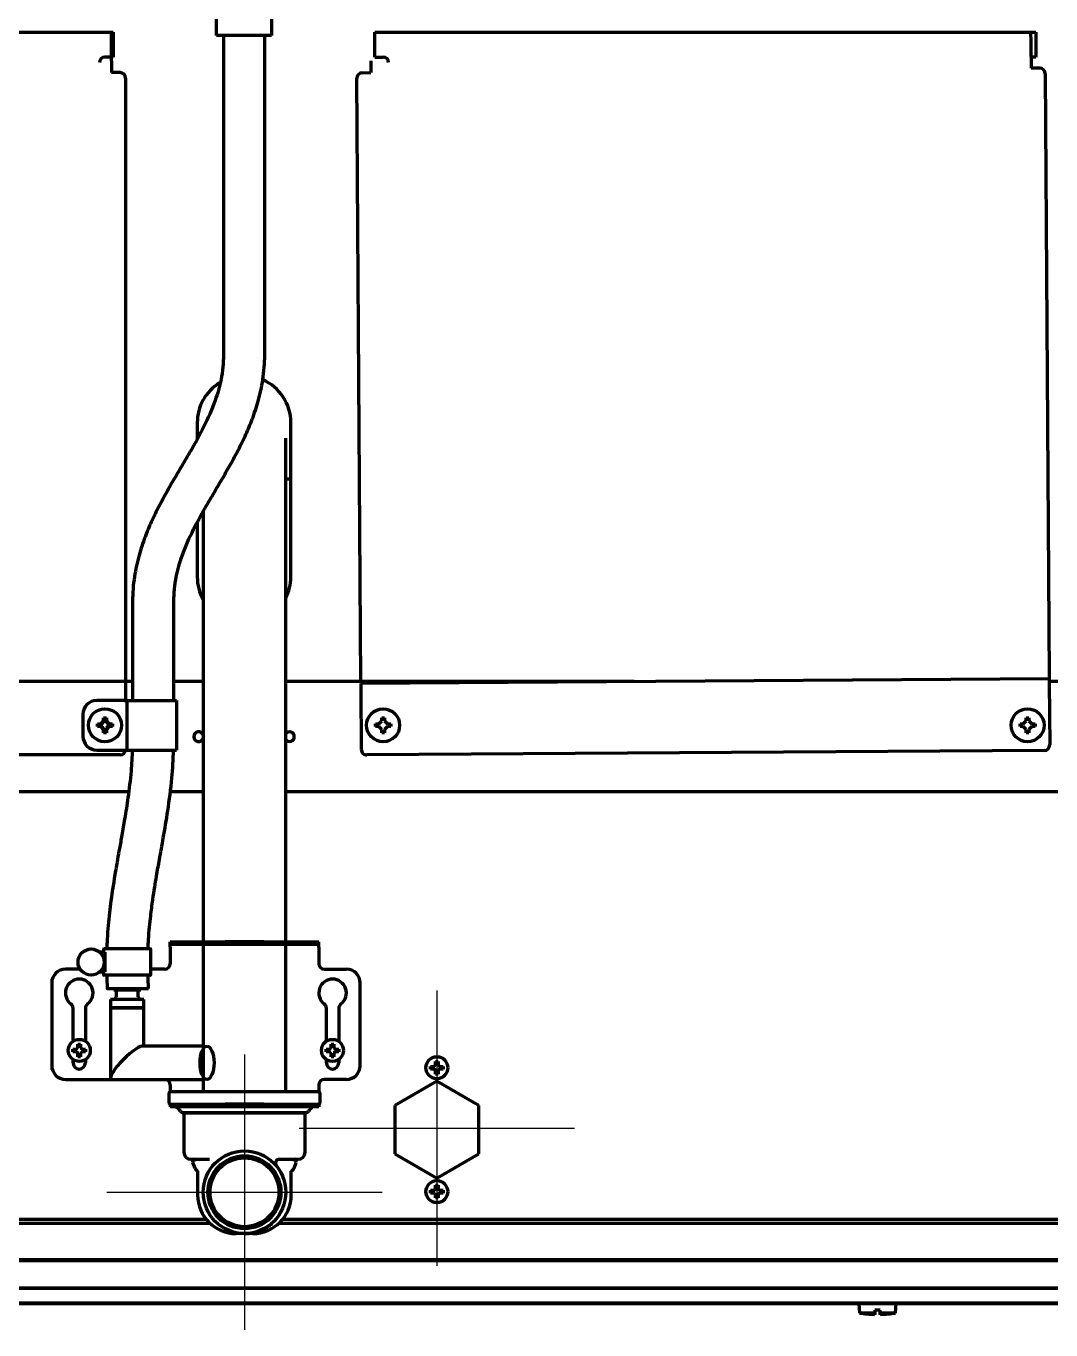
# Model space of a CAD drawing. Header units: inches. Extents: x -3077 to 7201, y 316 to 5463.
# Drawn here: x 3185.7 to 3557.8, y 4435.5 to 4909.1 of the extents above; entities that cross this region are included whole.
import ezdxf

# ---------------------------------------------------------------- set-up
doc = ezdxf.new("R2010")
doc.units = ezdxf.units.IN
doc.layers.add('GEOM', color=7, linetype='Continuous')

# ---------------------------------------------------------------- blocks, each defined once
blk = doc.blocks.new('A$C0B5A562A')
at = {"color": 6}
for p, q in [((0, 50), (0, -50)), ((-50, 0), (50, 0))]:
    blk.add_line(p, q, dxfattribs=at)
blk = doc.blocks.new('A$C76516A4E')
at = {"color": 3}
for p, q in [((0, 50), (0, -50)), ((-50, 0), (50, 0))]:
    blk.add_line(p, q, dxfattribs=at)

msp = doc.modelspace()

# ---------------------------------------------------------------- linework, layer by layer
at = {"linetype": 'Continuous', "lineweight": 70}
for p, q in [((3254.85, 4905.63), (3254.85, 4965.63)), ((3274.85, 4965.63), (3274.85, 4905.63)), ((2977.35, 4906.83), (3217.35, 4906.83)), ((3216.75, 4901.85), (3216.75, 4906.83)), ((3217.35, 4906.83), (3217.35, 4897.83)), ((3312.35, 4897.83), (3312.35, 4906.83)), ((3312.35, 4906.83), (3552.35, 4906.83)), ((3550.6, 4903.42), (3550.58, 4906.83)), ((3552.35, 4906.83), (3552.35, 4897.83)), ((3216.75, 4901.5), (3216.75, 4901.85)), ((3216.75, 4896.45), (3216.75, 4901.5)), ((3256.55, 4905.63), (3254.85, 4905.63)), ((3273.15, 4905.63), (3256.55, 4905.63)), ((3274.85, 4905.63), (3273.15, 4905.63)), ((3550.6, 4903.08), (3550.6, 4903.42)), ((3550.64, 4898.03), (3550.6, 4903.08)), ((3217.35, 4897.83), (3214.35, 4897.83)), ((3312.35, 4897.83), (3315.35, 4897.83)), ((3550.64, 4898.03), (3550.64, 4897.44)), ((3552.35, 4897.83), (3550.64, 4897.83)), ((3550.64, 4897.44), (3550.66, 4893.74)), ((3216.75, 4896.45), (3216.75, 4895.87)), ((3216.75, 4895.87), (3216.75, 4892.17)), ((3219.85, 4892.17), (3216.75, 4892.17)), ((3307.77, 4892.13), (3310.87, 4892.15)), ((3310.84, 4896.43), (3310.84, 4895.85)), ((3310.84, 4895.85), (3310.87, 4892.15)), ((3553.76, 4893.76), (3550.66, 4893.74)), ((3555.78, 4891.78), (3557.23, 4672.98)), ((3221.85, 4890.17), (3221.85, 4671.37)), ((3307.24, 4671.32), (3305.78, 4890.11)), ((3247.85, 4765.02), (3247.85, 4759.15)), ((3281.85, 4709.02), (3281.85, 4765.02)), ((3280, 4713.72), (3280, 4759.38)), ((3280, 4744.63), (3281.85, 4744.63)), ((3250, 4732.75), (3250, 4713.72)), ((3247.85, 4728.76), (3247.85, 4709.02)), ((3250, 4713.72), (3250, 4649.64)), ((3280, 4649.64), (3280, 4713.72)), ((3224.35, 4700.13), (3224.35, 4664.13)), ((3239.35, 4664.13), (3239.35, 4700.13)), ((3224.35, 4670.98), (2869.85, 4670.98)), ((3221.85, 4671.37), (3221.85, 4670.98)), ((3221.85, 4670.37), (3221.85, 4668.67)), ((3250, 4670.98), (3239.36, 4670.98)), ((3406.55, 4670.98), (3280, 4670.98)), ((3307.24, 4671.32), (3307.24, 4670.98)), ((3557.24, 4671.98), (3307.25, 4670.32)), ((3307.25, 4670.32), (3307.26, 4668.62)), ((3557.23, 4672.98), (3557.24, 4671.98)), ((3557.24, 4671.98), (3557.25, 4670.28)), ((3619.65, 4670.98), (3557.24, 4670.98)), ((3557.25, 4670.28), (3557.4, 4647.98)), ((3221.85, 4668.67), (3221.85, 4664.13)), ((3307.26, 4668.62), (3307.41, 4646.32)), ((3221.35, 4664.13), (3211.35, 4664.13)), ((3221.35, 4664.13), (3222.35, 4664.13)), ((3222.35, 4664.13), (3224.35, 4664.13)), ((3222.35, 4646.13), (3222.35, 4664.13)), ((3224.35, 4664.13), (3238.35, 4664.13)), ((3238.35, 4664.13), (3240.35, 4664.13)), ((3240.35, 4664.13), (3240.35, 4646.13)), ((3206.35, 4659.13), (3206.35, 4651.13)), ((3211.6, 4654.63), (3211.6, 4655.63)), ((3211.6, 4655.63), (3212.79, 4655.63)), ((3212.05, 4655.13), (3212.05, 4655.63)), ((3212.05, 4654.63), (3212.05, 4655.13)), ((3212.79, 4655.63), (3213.85, 4656.69)), ((3213.85, 4656.69), (3213.85, 4657.88)), ((3213.85, 4657.88), (3214.85, 4657.88)), ((3214.85, 4657.88), (3214.85, 4656.69)), ((3214.85, 4656.69), (3215.91, 4655.63)), ((3215.91, 4655.63), (3217.1, 4655.63)), ((3216.65, 4655.63), (3216.65, 4655.13)), ((3216.65, 4655.13), (3216.65, 4654.63)), ((3217.1, 4655.63), (3217.1, 4654.63)), ((3312.6, 4655.63), (3313.79, 4655.63)), ((3312.6, 4654.63), (3312.6, 4655.63)), ((3313.79, 4655.63), (3314.85, 4656.69)), ((3314.85, 4656.69), (3314.85, 4657.88)), ((3314.85, 4657.88), (3315.85, 4657.88)), ((3315.85, 4657.88), (3315.85, 4656.69)), ((3315.85, 4656.69), (3316.91, 4655.63)), ((3316.91, 4655.63), (3318.1, 4655.63)), ((3318.1, 4655.63), (3318.1, 4654.63)), ((3546.6, 4654.63), (3546.6, 4655.63)), ((3546.6, 4655.63), (3547.79, 4655.63)), ((3547.79, 4655.63), (3548.85, 4656.69)), ((3548.85, 4656.69), (3548.85, 4657.88)), ((3548.85, 4657.88), (3549.85, 4657.88)), ((3549.85, 4657.88), (3549.85, 4656.69)), ((3549.85, 4656.69), (3550.91, 4655.63)), ((3550.91, 4655.63), (3552.1, 4655.63)), ((3552.1, 4655.63), (3552.1, 4654.63)), ((3212.79, 4654.63), (3211.6, 4654.63)), ((3213.85, 4653.57), (3212.79, 4654.63)), ((3213.85, 4652.38), (3213.85, 4653.57)), ((3214.85, 4652.38), (3213.85, 4652.38)), ((3215.91, 4654.63), (3214.85, 4653.57)), ((3214.85, 4653.57), (3214.85, 4652.38)), ((3217.1, 4654.63), (3215.91, 4654.63)), ((3313.79, 4654.63), (3312.6, 4654.63)), ((3314.85, 4653.57), (3313.79, 4654.63)), ((3314.85, 4652.38), (3314.85, 4653.57)), ((3315.85, 4652.38), (3314.85, 4652.38)), ((3316.91, 4654.63), (3315.85, 4653.57)), ((3315.85, 4653.57), (3315.85, 4652.38)), ((3318.1, 4654.63), (3316.91, 4654.63)), ((3547.79, 4654.63), (3546.6, 4654.63)), ((3548.85, 4653.57), (3547.79, 4654.63)), ((3548.85, 4652.38), (3548.85, 4653.57)), ((3549.85, 4652.38), (3548.85, 4652.38)), ((3550.91, 4654.63), (3549.85, 4653.57)), ((3549.85, 4653.57), (3549.85, 4652.38)), ((3552.1, 4654.63), (3550.91, 4654.63)), ((3211.35, 4646.13), (3221.35, 4646.13)), ((3221.35, 4646.13), (3222.35, 4646.13)), ((3222.35, 4646.13), (3224.35, 4646.13)), ((3224.35, 4646.13), (3238.35, 4646.13)), ((3238.35, 4646.13), (3240.35, 4646.13)), ((3250, 4649.64), (3250, 4581.89)), ((3280, 4581.89), (3280, 4649.64)), ((3555.41, 4645.97), (3309.42, 4644.33)), ((3219.85, 4644.37), (2973.85, 4644.37)), ((3222.93, 4630.98), (2986.41, 4630.98)), ((3250, 4630.98), (3238.02, 4630.98)), ((3619.65, 4630.98), (3280, 4630.98)), ((3250, 4581.89), (3250, 4576.52)), ((3280, 4576.52), (3280, 4581.89)), ((3238, 4575.52), (3238, 4576.52)), ((3238, 4576.52), (3258, 4576.52)), ((3258, 4575.52), (3238, 4575.52)), ((3238, 4574.52), (3238, 4575.52)), ((3238, 4574.52), (3238, 4568.52)), ((3250, 4575.52), (3250, 4562.34)), ((3272, 4576.52), (3258, 4576.52)), ((3272, 4575.52), (3258, 4575.52)), ((3272, 4576.52), (3292, 4576.52)), ((3292, 4575.52), (3272, 4575.52)), ((3280, 4562.34), (3280, 4575.52)), ((3292, 4575.52), (3292, 4576.52)), ((3292, 4574.52), (3292, 4575.52)), ((3292, 4574.52), (3292, 4568.52)), ((3214.41, 4572.72), (3212.41, 4572.72)), ((3213.81, 4573.72), (3213.81, 4572.72)), ((3222.41, 4573.87), (3213.96, 4573.87)), ((3214.41, 4565.52), (3214.41, 4572.72)), ((3230.86, 4573.87), (3222.41, 4573.87)), ((3231.01, 4564.52), (3231.01, 4573.72)), ((3205.33, 4566.52), (3200, 4566.52)), ((3212.41, 4565.52), (3214.41, 4565.52)), ((3213.81, 4565.52), (3213.81, 4564.52)), ((3236, 4566.52), (3231.01, 4566.52)), ((3294, 4566.52), (3302, 4566.52)), ((3195, 4561.52), (3195, 4531.52)), ((3230.86, 4564.37), (3213.96, 4564.37)), ((3250, 4562.34), (3250, 4532.3)), ((3280, 4522.02), (3280, 4562.34)), ((3307, 4531.52), (3307, 4561.52)), ((3217.63, 4559.52), (3217.51, 4559.02)), ((3217.51, 4559.02), (3225.56, 4559.02)), ((3218.41, 4558.82), (3218.41, 4556.52)), ((3225.56, 4559.02), (3227.31, 4559.02)), ((3226.41, 4556.52), (3226.41, 4558.82)), ((3227.31, 4559.02), (3227.18, 4559.52)), ((3202.75, 4540.34), (3202.75, 4552.38)), ((3207.25, 4552.38), (3207.25, 4540.34)), ((3228.41, 4555.52), (3216.41, 4555.52)), ((3216.41, 4555.52), (3216.41, 4552.52)), ((3216.41, 4552.52), (3219.87, 4552.52)), ((3216.41, 4552.52), (3216.41, 4527.08)), ((3217.81, 4552.52), (3216.41, 4552.52)), ((3228.41, 4552.52), (3217.81, 4552.52)), ((3219.87, 4552.52), (3228.41, 4552.52)), ((3228.41, 4552.52), (3228.41, 4555.52)), ((3228.41, 4538.52), (3228.41, 4552.52)), ((3294.75, 4540.37), (3294.75, 4552.38)), ((3299.25, 4552.38), (3299.25, 4540.3)), ((3202.7, 4537.03), (3202.7, 4537.53)), ((3202.7, 4536.53), (3202.7, 4537.03)), ((3207.3, 4537.53), (3207.3, 4537.03)), ((3207.3, 4537.03), (3207.3, 4536.53)), ((3250, 4538.52), (3227.84, 4538.52)), ((3294.65, 4537.03), (3294.65, 4537.53)), ((3294.65, 4536.53), (3294.65, 4537.03)), ((3299.25, 4537.53), (3299.25, 4537.03)), ((3299.25, 4537.03), (3299.25, 4536.53)), ((3202.75, 4532.52), (3202.75, 4533.72)), ((3207.25, 4533.72), (3207.25, 4532.52)), ((3250, 4532.3), (3250, 4522.02)), ((3294.75, 4532.52), (3294.75, 4533.69)), ((3299.25, 4533.76), (3299.25, 4532.52)), ((3332.55, 4530.74), (3332.55, 4531.24)), ((3332.55, 4530.24), (3332.55, 4530.74)), ((3337.15, 4531.24), (3337.15, 4530.74)), ((3337.15, 4530.74), (3337.15, 4530.24)), ((3200, 4526.52), (3236, 4526.52)), ((3216.97, 4526.52), (3250, 4526.52)), ((3238, 4524.52), (3238, 4521.98)), ((3292, 4524.52), (3292, 4521.98)), ((3302, 4526.52), (3294, 4526.52)), ((3334.85, 4525.85), (3319.6, 4517.04)), ((3350.1, 4517.04), (3334.85, 4525.85)), ((3237.5, 4521.27), (3237.5, 4518.27)), ((3265, 4522.02), (3238.25, 4522.02)), ((3291.75, 4522.02), (3265, 4522.02)), ((3292.5, 4518.27), (3292.5, 4521.27)), ((3238, 4517.52), (3238, 4517.56)), ((3238, 4517.52), (3258, 4517.52)), ((3238, 4517.52), (3238, 4516.52)), ((3258, 4516.52), (3238, 4516.52)), ((3242.53, 4514.52), (3265, 4514.52)), ((3242.69, 4514.52), (3242.75, 4514.27)), ((3287.25, 4514.27), (3242.75, 4514.27)), ((3243, 4514.27), (3243, 4500.02)), ((3272, 4517.52), (3258, 4517.52)), ((3272, 4516.52), (3258, 4516.52)), ((3265, 4514.52), (3287.48, 4514.52)), ((3272, 4517.52), (3292, 4517.52)), ((3292, 4516.52), (3272, 4516.52)), ((3287, 4500.02), (3287, 4514.27)), ((3287.25, 4514.27), (3287.31, 4514.52)), ((3292, 4517.52), (3292, 4517.56)), ((3292, 4517.52), (3292, 4516.52)), ((3319.6, 4517.04), (3319.6, 4499.43)), ((3350.1, 4499.43), (3350.1, 4517.04)), ((3319.6, 4499.43), (3334.85, 4490.63)), ((3334.85, 4490.63), (3350.1, 4499.43)), ((3245.5, 4497.52), (3252.27, 4497.52)), ((3246.18, 4496.38), (3247, 4494.29)), ((3247.23, 4497.33), (3246.47, 4497.03)), ((3277.73, 4497.52), (3284.5, 4497.52)), ((3283.54, 4497.03), (3282.77, 4497.33)), ((3283, 4494.29), (3283.82, 4496.38)), ((3248, 4493.22), (3248, 4484.52)), ((3282, 4484.52), (3282, 4493.22)), ((3332.55, 4485.74), (3332.55, 4486.24)), ((3332.55, 4485.24), (3332.55, 4485.74)), ((3337.15, 4486.24), (3337.15, 4485.74)), ((3337.15, 4485.74), (3337.15, 4485.24)), ((3251.19, 4475.63), (3104.75, 4475.63)), ((3660.02, 4475.63), (3278.8, 4475.63)), ((3252.63, 4474.13), (3104.76, 4474.13)), ((3265, 4470.52), (3262, 4470.52)), ((3268, 4470.52), (3265, 4470.52)), ((3571.4, 4474.13), (3277.38, 4474.13)), ((3104.76, 4461.13), (3660.17, 4461.13)), ((3262.75, 4461.13), (3262.75, 4461.03)), ((3264.85, 4461.03), (3262.75, 4461.03)), ((3262.75, 4461.03), (3263.25, 4460.74)), ((3266.95, 4461.03), (3264.85, 4461.03)), ((3266.45, 4460.74), (3266.95, 4461.03)), ((3266.95, 4461.03), (3266.95, 4461.13)), ((3472.85, 4461.13), (3472.85, 4460.63)), ((3529.85, 4461.13), (3529.85, 4460.63)), ((3531.27, 4461.13), (3531.27, 4460.63)), ((3574.34, 4460.63), (3104.76, 4460.63)), ((3263.25, 4460.74), (3263.25, 4460.63)), ((3264.85, 4460.74), (3263.25, 4460.74)), ((3266.45, 4460.74), (3264.85, 4460.74)), ((3266.45, 4460.63), (3266.45, 4460.74)), ((3574.34, 4450.64), (3104.76, 4450.64)), ((3574.34, 4450.61), (3104.76, 4450.61)), ((3104.76, 4445.4), (3579.95, 4445.4)), ((3104.76, 4445.14), (3579.95, 4445.14)), ((3488.11, 4445.14), (3488.35, 4441.65)), ((3493.85, 4442.66), (3493.85, 4441.65)), ((3495.85, 4442.66), (3493.85, 4442.66)), ((3495.85, 4441.65), (3495.85, 4442.66)), ((3501.35, 4441.65), (3501.6, 4445.14)), ((3493.85, 4441.65), (3488.35, 4441.65)), ((3501.35, 4441.65), (3495.85, 4441.65))]:
    msp.add_line(p, q, dxfattribs=at)
for centre, radius in [((3214.35, 4655.13), 6), ((3315.35, 4655.13), 6), ((3549.35, 4655.13), 6), ((3209.31, 4569.12), 4.75), ((3205, 4537.03), 4), ((3296.95, 4537.03), 4), ((3334.85, 4530.74), 4), ((3265, 4485.52), 15), ((3265, 4485.52), 13.25), ((3265, 4485.52), 12.5), ((3334.85, 4485.74), 4)]:
    msp.add_circle(centre, radius, dxfattribs=at)
for centre, radius, start, end in [((3214.35, 4895.83), 2, 90, 180), ((3315.35, 4895.83), 2, 0, 90), ((3219.85, 4890.17), 2, 0, 90), ((3307.78, 4890.13), 2, 90.3813, 180.3813), ((3553.78, 4891.76), 2, 0.3813, 90.3813), ((3264.85, 4765.02), 17, 121.9838, 180), ((3264.85, 4765.02), 17, 0, 66.4537), ((3264.85, 4709.02), 17, 180, 209.1291), ((3264.85, 4709.02), 17, 333.0197, 0), ((3211.35, 4659.13), 5, 90, 180), ((3211.35, 4651.13), 5, 180, 270), ((3248.35, 4650.98), 1.75, 19.4681, 340.5319), ((3281.35, 4650.98), 1.75, 0, 140.4844), ((3281.35, 4650.98), 1.75, 219.5156, 0), ((3219.85, 4646.37), 2, 270, 353.1263), ((3309.41, 4646.33), 2, 180.3813, 270.3813), ((3555.4, 4647.97), 2, 270.3813, 0.3813), ((3213.96, 4573.72), 0.15, 90, 180), ((3230.86, 4573.72), 0.15, 0, 90), ((3200, 4561.52), 5, 90, 180), ((3236, 4568.52), 2, 270, 0), ((3294, 4568.52), 2, 180, 270), ((3302, 4561.52), 5, 0, 90), ((3205, 4557.94), 5, 307.3832, 232.6168), ((3213.96, 4564.52), 0.15, 180, 270), ((3230.86, 4564.52), 0.15, 270, 0), ((3297, 4557.94), 5, 307.3832, 232.6168), ((3217.41, 4556.52), 1, 270, 0), ((3218.21, 4558.82), 0.2, 0, 90), ((3226.61, 4558.82), 0.2, 90, 180), ((3227.41, 4556.52), 1, 180, 270), ((3200.75, 4552.38), 2, 0, 52.6168), ((3209.25, 4552.38), 2, 127.3832, 180), ((3292.75, 4552.38), 2, 0, 52.6168), ((3301.25, 4552.38), 2, 127.3832, 180), ((3205, 4532.52), 2.25, 180, 0), ((3297, 4532.52), 2.25, 180, 0), ((3200, 4531.52), 5, 180, 270), ((3302, 4531.52), 5, 270, 0), ((3236, 4524.52), 2, 0, 90), ((3294, 4524.52), 2, 90, 180), ((3238.25, 4521.27), 0.75, 90, 180), ((3238.25, 4518.27), 0.75, 180, 270), ((3291.75, 4521.27), 0.75, 0, 90), ((3291.75, 4518.27), 0.75, 270, 0), ((3235.26, 4510.21), 8, 36.1436, 52.0487), ((3242.53, 4515.52), 1, 216.1436, 270), ((3287.48, 4515.52), 1, 270, 323.8564), ((3294.74, 4510.21), 8, 127.9513, 143.8564), ((3245.5, 4500.02), 2.5, 180, 270), ((3284.5, 4500.02), 2.5, 270, 0), ((3246.65, 4496.57), 0.5, 111.3874, 201.3874), ((3246.5, 4496.02), 1.5, 60.9412, 90), ((3248.87, 4495.02), 2, 201.3874, 244.385), ((3277.73, 4496.02), 1.5, 90, 219.5212), ((3281.14, 4495.02), 2, 295.615, 338.6126), ((3283.5, 4496.02), 1.5, 90, 119.0588), ((3283.35, 4496.57), 0.5, 338.6126, 68.6126), ((3262, 4484.52), 14, 180, 270), ((3268, 4484.52), 14, 270, 0), ((3481.25, 4462.03), 2.4, 202.0247, 215.6864), ((3481.25, 4462.03), 1.2, 228.5916, 311.4084), ((3481.25, 4462.03), 1.15, 231.5025, 308.4975), ((3508.45, 4462.03), 2.4, 324.3136, 337.9753), ((3496.35, 4501.11), 60, 262.337, 267.6114), ((3493.35, 4501.11), 60, 272.3861, 277.663)]:
    msp.add_arc(centre, radius, start, end, dxfattribs=at)
for start_param, end_param in [(3.359759, 4.930555), (4.930555, 6.501351)]:
    msp.add_ellipse((3222.41, 4532.52), major_axis=(-5.86, -5.86), ratio=0.221695, start_param=start_param, end_param=end_param, dxfattribs=at)
msp.add_ellipse((3251.41, 4532.52), major_axis=(0, 6), ratio=0.422618, dxfattribs=at)
for points, knots in [([(3257.35, 4905.63), (3257.35, 4904.69), (3257.35, 4896.71), (3257.35, 4885.86), (3257.35, 4872.21), (3257.35, 4860.94), (3257.35, 4846.98), (3257.35, 4830.28), (3257.35, 4810.87), (3257.35, 4797.01), (3257.35, 4789.63)], [0, 0, 0, 0, 0.024359, 0.20648, 0.280557, 0.377434, 0.497817, 0.641706, 0.8091, 1, 1, 1, 1]), ([(3272.35, 4789.63), (3272.35, 4797.66), (3272.35, 4812.37), (3272.35, 4832.4), (3272.35, 4848.43), (3272.35, 4861.52), (3272.35, 4873.11), (3272.35, 4887.72), (3272.35, 4898.58), (3272.35, 4905.63)], [0, 0, 0, 0, 0.20767, 0.380342, 0.518014, 0.622248, 0.719045, 0.81765, 1, 1, 1, 1]), ([(3257.35, 4789.63), (3257.32, 4786.61), (3256.79, 4780.98), (3254.23, 4772.14), (3250.55, 4763.93), (3246.45, 4756.45), (3242.81, 4750.24), (3239.61, 4744.84), (3236.63, 4739.67), (3233.81, 4734.46), (3231.18, 4729.09), (3228.71, 4723.21), (3226.52, 4716.63), (3224.81, 4708.8), (3224.38, 4703.15), (3224.35, 4700.13)], [0, 0, 0, 0, 0.090672, 0.172799, 0.282018, 0.37132, 0.441634, 0.509417, 0.569443, 0.629239, 0.695141, 0.755882, 0.826946, 0.908835, 1, 1, 1, 1]), ([(3239.35, 4700.13), (3239.38, 4703.15), (3239.91, 4708.78), (3242.48, 4717.62), (3246.15, 4725.83), (3250.25, 4733.31), (3253.89, 4739.52), (3257.1, 4744.92), (3260.07, 4750.09), (3262.9, 4755.3), (3265.52, 4760.67), (3267.99, 4766.55), (3270.19, 4773.13), (3271.89, 4780.96), (3272.33, 4786.61), (3272.35, 4789.63)], [0, 0, 0, 0, 0.090672, 0.172799, 0.282018, 0.37132, 0.441634, 0.509417, 0.569443, 0.629239, 0.695141, 0.755882, 0.826946, 0.908835, 1, 1, 1, 1]), ([(3212.05, 4655.63), (3212.25, 4655.63), (3212.46, 4655.63), (3212.79, 4655.63), (3212.9, 4655.63), (3213.12, 4655.63), (3213.24, 4655.63), (3213.35, 4655.63)], [0, 0, 0, 0, 0.5, 0.5, 0.75, 0.75, 1, 1, 1, 1]), ([(3214.85, 4657.43), (3214.85, 4657.23), (3214.85, 4657.02), (3214.85, 4656.69), (3214.85, 4656.58), (3214.85, 4656.36), (3214.85, 4656.25), (3214.85, 4656.13)], [0, 0, 0, 0, 0.5, 0.5, 0.75, 0.75, 1, 1, 1, 1]), ([(3213.85, 4652.83), (3213.85, 4653.03), (3213.85, 4653.24), (3213.85, 4653.57), (3213.85, 4653.68), (3213.85, 4653.9), (3213.85, 4654.01), (3213.85, 4654.13)], [0, 0, 0, 0, 0.5, 0.5, 0.75, 0.75, 1, 1, 1, 1]), ([(3216.65, 4654.63), (3216.45, 4654.63), (3216.24, 4654.63), (3215.91, 4654.63), (3215.8, 4654.63), (3215.58, 4654.63), (3215.47, 4654.63), (3215.35, 4654.63)], [0, 0, 0, 0, 0.5, 0.5, 0.75, 0.75, 1, 1, 1, 1]), ([(3224.26, 4646.12), (3224.18, 4643.57), (3223.83, 4637.76), (3222.81, 4629.41), (3221.6, 4621.7), (3220.54, 4615.58), (3219.42, 4609.31), (3218.01, 4601.37), (3216.78, 4593.58), (3215.95, 4586.95), (3215.48, 4582.33), (3215.15, 4577.88), (3215.01, 4574.97), (3214.97, 4573.72)], [0, 0, 0, 0, 0.10362, 0.236479, 0.344127, 0.425716, 0.49364, 0.608274, 0.759671, 0.818643, 0.88189, 0.949327, 1, 1, 1, 1]), ([(3229.98, 4573.77), (3230.02, 4575), (3230.17, 4577.71), (3230.49, 4581.78), (3231, 4586.57), (3231.65, 4591.42), (3232.38, 4596.2), (3233.19, 4601.06), (3234.24, 4606.98), (3235.65, 4614.85), (3237.29, 4624.66), (3238.7, 4635.3), (3239.15, 4642.72), (3239.26, 4646.12)], [0, 0, 0, 0, 0.049742, 0.11066, 0.166192, 0.246633, 0.311662, 0.366087, 0.45048, 0.560637, 0.697425, 0.861999, 1, 1, 1, 1]), ([(3215.15, 4559.52), (3215.14, 4559.52), (3215.15, 4559.52), (3215.18, 4559.52), (3215.2, 4559.52), (3215.28, 4559.52), (3215.33, 4559.52), (3215.41, 4559.52), (3215.43, 4559.52), (3215.46, 4559.52), (3215.48, 4559.52), (3215.54, 4559.52), (3215.58, 4559.52), (3215.7, 4559.52), (3215.9, 4559.52), (3216.13, 4559.52), (3216.32, 4559.52), (3216.39, 4559.52), (3216.5, 4559.52), (3216.53, 4559.52), (3216.6, 4559.52), (3216.64, 4559.52), (3216.83, 4559.52), (3216.99, 4559.52), (3217.32, 4559.52), (3217.49, 4559.52), (3217.86, 4559.52), (3218.05, 4559.52), (3218.3, 4559.52), (3218.35, 4559.52), (3218.45, 4559.52), (3218.5, 4559.52), (3218.66, 4559.52), (3218.76, 4559.52), (3219.08, 4559.52), (3219.52, 4559.52), (3219.97, 4559.52), (3220.32, 4559.52), (3220.43, 4559.52), (3220.61, 4559.52), (3220.67, 4559.52), (3220.79, 4559.52), (3220.85, 4559.52), (3221.15, 4559.52), (3221.39, 4559.52), (3221.88, 4559.52), (3222.12, 4559.52), (3222.61, 4559.52), (3222.86, 4559.52), (3223.16, 4559.52), (3223.23, 4559.52), (3223.35, 4559.52), (3223.53, 4559.52), (3223.72, 4559.52), (3224.08, 4559.52), (3224.56, 4559.52), (3225.03, 4559.52), (3225.37, 4559.52), (3225.49, 4559.52), (3225.66, 4559.52), (3225.71, 4559.52), (3225.83, 4559.52), (3225.88, 4559.52), (3226.16, 4559.52), (3226.37, 4559.52), (3226.79, 4559.52), (3226.99, 4559.52), (3227.38, 4559.52), (3227.57, 4559.52), (3227.8, 4559.52), (3227.84, 4559.52), (3227.93, 4559.52), (3228.06, 4559.52), (3228.19, 4559.52), (3228.43, 4559.52), (3228.74, 4559.52), (3229.01, 4559.52), (3229.19, 4559.52), (3229.25, 4559.52), (3229.37, 4559.52), (3229.42, 4559.52), (3229.58, 4559.52), (3229.76, 4559.52), (3229.89, 4559.52), (3229.98, 4559.52), (3230.01, 4559.52), (3230.04, 4559.52), (3230.05, 4559.52), (3230.07, 4559.52), (3230.08, 4559.52), (3230.12, 4559.52), (3230.14, 4559.52), (3230.15, 4559.52), (3230.16, 4559.52), (3230.16, 4559.52)], [0, 0, 0, 0, 0.030894, 0.030894, 0.061788, 0.061788, 0.092681, 0.092681, 0.100405, 0.100405, 0.108128, 0.108128, 0.123575, 0.123575, 0.154469, 0.185363, 0.185363, 0.200809, 0.200809, 0.208533, 0.208533, 0.216256, 0.216256, 0.24715, 0.24715, 0.278044, 0.278044, 0.308938, 0.308938, 0.316661, 0.316661, 0.324384, 0.324384, 0.339831, 0.339831, 0.370725, 0.401619, 0.401619, 0.417066, 0.417066, 0.424789, 0.424789, 0.432513, 0.432513, 0.463406, 0.463406, 0.4943, 0.4943, 0.525194, 0.525194, 0.532917, 0.532917, 0.540641, 0.556088, 0.556088, 0.586981, 0.617875, 0.617875, 0.633322, 0.633322, 0.641045, 0.641045, 0.648769, 0.648769, 0.679663, 0.679663, 0.710556, 0.710556, 0.74145, 0.74145, 0.749174, 0.749174, 0.756897, 0.772344, 0.772344, 0.803238, 0.834131, 0.834131, 0.849578, 0.849578, 0.865025, 0.865025, 0.895919, 0.926813, 0.926813, 0.94226, 0.94226, 0.949983, 0.949983, 0.957706, 0.957706, 0.9886, 0.9886, 1, 1, 1, 1]), ([(3202.7, 4537.53), (3202.91, 4537.53), (3203.11, 4537.53), (3203.44, 4537.53), (3203.55, 4537.53), (3203.77, 4537.53), (3203.89, 4537.53), (3204, 4537.53)], [0, 0, 0, 0, 0.5, 0.5, 0.75, 0.75, 1, 1, 1, 1]), ([(3205.5, 4539.33), (3205.5, 4539.13), (3205.5, 4538.92), (3205.5, 4538.59), (3205.5, 4538.48), (3205.5, 4538.26), (3205.5, 4538.15), (3205.5, 4538.03)], [0, 0, 0, 0, 0.5, 0.5, 0.75, 0.75, 1, 1, 1, 1]), ([(3294.65, 4537.53), (3294.86, 4537.53), (3295.06, 4537.53), (3295.39, 4537.53), (3295.5, 4537.53), (3295.72, 4537.53), (3295.84, 4537.53), (3295.95, 4537.53)], [0, 0, 0, 0, 0.5, 0.5, 0.75, 0.75, 1, 1, 1, 1]), ([(3297.45, 4539.33), (3297.45, 4539.13), (3297.45, 4538.92), (3297.45, 4538.59), (3297.45, 4538.48), (3297.45, 4538.26), (3297.45, 4538.15), (3297.45, 4538.03)], [0, 0, 0, 0, 0.5, 0.5, 0.75, 0.75, 1, 1, 1, 1]), ([(3204.5, 4534.73), (3204.5, 4534.93), (3204.5, 4535.14), (3204.5, 4535.47), (3204.5, 4535.58), (3204.5, 4535.8), (3204.5, 4535.91), (3204.5, 4536.03)], [0, 0, 0, 0, 0.5, 0.5, 0.75, 0.75, 1, 1, 1, 1]), ([(3207.3, 4536.53), (3207.1, 4536.53), (3206.89, 4536.53), (3206.56, 4536.53), (3206.45, 4536.53), (3206.23, 4536.53), (3206.12, 4536.53), (3206, 4536.53)], [0, 0, 0, 0, 0.5, 0.5, 0.75, 0.75, 1, 1, 1, 1]), ([(3296.45, 4534.73), (3296.45, 4534.93), (3296.45, 4535.14), (3296.45, 4535.47), (3296.45, 4535.58), (3296.45, 4535.8), (3296.45, 4535.91), (3296.45, 4536.03)], [0, 0, 0, 0, 0.5, 0.5, 0.75, 0.75, 1, 1, 1, 1]), ([(3299.25, 4536.53), (3299.05, 4536.53), (3298.84, 4536.53), (3298.51, 4536.53), (3298.4, 4536.53), (3298.18, 4536.53), (3298.07, 4536.53), (3297.95, 4536.53)], [0, 0, 0, 0, 0.5, 0.5, 0.75, 0.75, 1, 1, 1, 1]), ([(3335.35, 4533.04), (3335.35, 4532.84), (3335.35, 4532.63), (3335.35, 4532.3), (3335.35, 4532.19), (3335.35, 4531.97), (3335.35, 4531.85), (3335.35, 4531.74)], [0, 0, 0, 0, 0.5, 0.5, 0.75, 0.75, 1, 1, 1, 1]), ([(3332.55, 4531.24), (3332.76, 4531.24), (3332.96, 4531.24), (3333.29, 4531.24), (3333.4, 4531.24), (3333.62, 4531.24), (3333.74, 4531.24), (3333.85, 4531.24)], [0, 0, 0, 0, 0.5, 0.5, 0.75, 0.75, 1, 1, 1, 1]), ([(3334.35, 4528.44), (3334.35, 4528.64), (3334.35, 4528.85), (3334.35, 4529.18), (3334.35, 4529.29), (3334.35, 4529.51), (3334.35, 4529.62), (3334.35, 4529.74)], [0, 0, 0, 0, 0.5, 0.5, 0.75, 0.75, 1, 1, 1, 1]), ([(3337.15, 4530.24), (3336.95, 4530.24), (3336.74, 4530.24), (3336.41, 4530.24), (3336.3, 4530.24), (3336.08, 4530.24), (3335.97, 4530.24), (3335.85, 4530.24)], [0, 0, 0, 0, 0.5, 0.5, 0.75, 0.75, 1, 1, 1, 1]), ([(3332.55, 4486.24), (3332.76, 4486.24), (3332.96, 4486.24), (3333.29, 4486.24), (3333.4, 4486.24), (3333.62, 4486.24), (3333.74, 4486.24), (3333.85, 4486.24)], [0, 0, 0, 0, 0.5, 0.5, 0.75, 0.75, 1, 1, 1, 1]), ([(3334.35, 4483.44), (3334.35, 4483.64), (3334.35, 4483.85), (3334.35, 4484.18), (3334.35, 4484.29), (3334.35, 4484.51), (3334.35, 4484.62), (3334.35, 4484.74)], [0, 0, 0, 0, 0.5, 0.5, 0.75, 0.75, 1, 1, 1, 1]), ([(3335.35, 4488.04), (3335.35, 4487.84), (3335.35, 4487.63), (3335.35, 4487.3), (3335.35, 4487.19), (3335.35, 4486.97), (3335.35, 4486.85), (3335.35, 4486.74)], [0, 0, 0, 0, 0.5, 0.5, 0.75, 0.75, 1, 1, 1, 1]), ([(3337.15, 4485.24), (3336.95, 4485.24), (3336.74, 4485.24), (3336.41, 4485.24), (3336.3, 4485.24), (3336.08, 4485.24), (3335.97, 4485.24), (3335.85, 4485.24)], [0, 0, 0, 0, 0.5, 0.5, 0.75, 0.75, 1, 1, 1, 1]), ([(3265, 4470.52), (3265.03, 4470.52), (3265.07, 4470.52), (3265.13, 4470.52), (3265.19, 4470.52), (3265.24, 4470.52), (3265.3, 4470.52), (3265.36, 4470.52), (3265.42, 4470.52), (3265.48, 4470.53), (3265.54, 4470.53), (3265.61, 4470.53), (3265.69, 4470.53), (3265.77, 4470.54), (3265.86, 4470.54), (3265.95, 4470.55), (3266.05, 4470.55), (3266.16, 4470.56), (3266.27, 4470.57), (3266.38, 4470.58), (3266.57, 4470.59), (3266.83, 4470.62), (3267.17, 4470.66), (3267.52, 4470.71), (3267.88, 4470.77), (3268.25, 4470.84), (3268.64, 4470.93), (3269.03, 4471.02), (3269.43, 4471.14), (3269.85, 4471.26), (3270.51, 4471.49), (3271.42, 4471.86), (3272.57, 4472.44), (3273.72, 4473.15), (3274.53, 4473.76), (3274.96, 4474.13), (3275.03, 4474.19)], [0, 0, 0, 0, 0.006848, 0.013566, 0.020148, 0.026594, 0.032904, 0.039079, 0.044886, 0.051233, 0.05812, 0.065546, 0.073511, 0.082013, 0.091053, 0.100629, 0.11074, 0.121387, 0.132569, 0.144285, 0.156535, 0.188501, 0.221345, 0.255072, 0.289687, 0.325195, 0.3616, 0.398905, 0.437112, 0.476224, 0.516243, 0.625048, 0.738021, 0.855179, 0.976535, 1, 1, 1, 1]), ([(3493.85, 4441.65), (3493.85, 4441.61), (3493.85, 4441.55), (3493.85, 4441.47), (3493.85, 4441.4), (3493.85, 4441.35), (3493.85, 4441.3), (3493.85, 4441.27), (3493.85, 4441.24), (3493.85, 4441.21), (3493.85, 4441.2), (3493.85, 4441.18), (3493.85, 4441.17), (3493.85, 4441.17), (3493.85, 4441.16), (3493.85, 4441.16), (3493.85, 4441.16)], [0, 0, 0, 0, 0.071482, 0.142964, 0.214447, 0.285929, 0.357411, 0.428893, 0.500375, 0.571857, 0.64334, 0.714822, 0.786304, 0.857786, 0.929268, 1, 1, 1, 1]), ([(3495.85, 4441.16), (3495.85, 4441.16), (3495.85, 4441.16), (3495.85, 4441.16), (3495.85, 4441.17), (3495.85, 4441.17), (3495.85, 4441.18), (3495.85, 4441.2), (3495.85, 4441.21), (3495.85, 4441.24), (3495.85, 4441.27), (3495.85, 4441.3), (3495.85, 4441.35), (3495.85, 4441.4), (3495.85, 4441.47), (3495.85, 4441.55), (3495.85, 4441.61), (3495.85, 4441.65)], [0, 0, 0, 0, 0.001093, 0.072443, 0.143794, 0.215144, 0.286495, 0.357845, 0.429196, 0.500546, 0.571897, 0.643247, 0.714598, 0.785948, 0.857299, 0.928649, 1, 1, 1, 1])]:
    msp.add_open_spline(points, degree=3, knots=knots, dxfattribs=at)
for points in [[(3213.35, 4655.63), (3213.37, 4655.65), (3213.42, 4655.7), (3213.49, 4655.77), (3213.56, 4655.84), (3213.64, 4655.92), (3213.71, 4655.99), (3213.78, 4656.06), (3213.83, 4656.11), (3213.85, 4656.13)], [(3213.85, 4656.13), (3213.85, 4656.18), (3213.85, 4656.29), (3213.85, 4656.45), (3213.85, 4656.61), (3213.85, 4656.77), (3213.85, 4656.92), (3213.85, 4657.08), (3213.85, 4657.24), (3213.85, 4657.37), (3213.85, 4657.43)], [(3213.85, 4657.43), (3214.02, 4657.43), (3214.35, 4657.43), (3214.68, 4657.43), (3214.85, 4657.43)], [(3214.85, 4656.13), (3214.88, 4656.1), (3214.93, 4656.05), (3215, 4655.98), (3215.07, 4655.91), (3215.14, 4655.84), (3215.21, 4655.77), (3215.28, 4655.7), (3215.33, 4655.65), (3215.35, 4655.63)], [(3215.35, 4655.63), (3215.4, 4655.63), (3215.51, 4655.63), (3215.67, 4655.63), (3215.83, 4655.63), (3215.99, 4655.63), (3216.14, 4655.63), (3216.3, 4655.63), (3216.46, 4655.63), (3216.59, 4655.63), (3216.65, 4655.63)], [(3213.35, 4654.63), (3213.3, 4654.63), (3213.19, 4654.63), (3213.03, 4654.63), (3212.87, 4654.63), (3212.71, 4654.63), (3212.56, 4654.63), (3212.4, 4654.63), (3212.24, 4654.63), (3212.11, 4654.63), (3212.05, 4654.63)], [(3213.85, 4654.13), (3213.82, 4654.16), (3213.77, 4654.21), (3213.7, 4654.28), (3213.63, 4654.35), (3213.56, 4654.42), (3213.49, 4654.49), (3213.42, 4654.56), (3213.37, 4654.61), (3213.35, 4654.63)], [(3214.85, 4652.83), (3214.68, 4652.83), (3214.35, 4652.83), (3214.02, 4652.83), (3213.85, 4652.83)], [(3215.35, 4654.63), (3215.33, 4654.61), (3215.28, 4654.56), (3215.21, 4654.49), (3215.14, 4654.42), (3215.06, 4654.34), (3214.99, 4654.27), (3214.92, 4654.2), (3214.87, 4654.15), (3214.85, 4654.13)], [(3214.85, 4654.13), (3214.85, 4654.08), (3214.85, 4653.97), (3214.85, 4653.81), (3214.85, 4653.65), (3214.85, 4653.49), (3214.85, 4653.34), (3214.85, 4653.18), (3214.85, 4653.02), (3214.85, 4652.89), (3214.85, 4652.83)], [(3214.98, 4564.52), (3215.02, 4562.85), (3215.08, 4561.18), (3215.15, 4559.52)], [(3230.16, 4559.52), (3230.08, 4561.19), (3230.02, 4562.85), (3229.98, 4564.52)], [(3204, 4537.53), (3204.03, 4537.55), (3204.07, 4537.6), (3204.14, 4537.67), (3204.22, 4537.74), (3204.29, 4537.82), (3204.36, 4537.89), (3204.43, 4537.96), (3204.48, 4538.01), (3204.5, 4538.03)], [(3204.5, 4538.03), (3204.5, 4538.08), (3204.5, 4538.19), (3204.5, 4538.35), (3204.5, 4538.51), (3204.5, 4538.67), (3204.5, 4538.82), (3204.5, 4538.98), (3204.5, 4539.14), (3204.5, 4539.27), (3204.5, 4539.33)], [(3204.5, 4539.33), (3204.67, 4539.33), (3205, 4539.33), (3205.34, 4539.33), (3205.5, 4539.33)], [(3205.5, 4538.03), (3205.53, 4538), (3205.58, 4537.95), (3205.65, 4537.88), (3205.72, 4537.81), (3205.8, 4537.74), (3205.86, 4537.67), (3205.93, 4537.6), (3205.98, 4537.55), (3206, 4537.53)], [(3206, 4537.53), (3206.06, 4537.53), (3206.16, 4537.53), (3206.33, 4537.53), (3206.49, 4537.53), (3206.64, 4537.53), (3206.79, 4537.53), (3206.95, 4537.53), (3207.11, 4537.53), (3207.24, 4537.53), (3207.3, 4537.53)], [(3295.95, 4537.53), (3295.98, 4537.55), (3296.02, 4537.6), (3296.09, 4537.67), (3296.17, 4537.74), (3296.24, 4537.82), (3296.31, 4537.89), (3296.38, 4537.96), (3296.43, 4538.01), (3296.45, 4538.03)], [(3296.45, 4538.03), (3296.45, 4538.08), (3296.45, 4538.19), (3296.45, 4538.35), (3296.45, 4538.51), (3296.45, 4538.67), (3296.45, 4538.82), (3296.45, 4538.98), (3296.45, 4539.14), (3296.45, 4539.27), (3296.45, 4539.33)], [(3296.45, 4539.33), (3296.62, 4539.33), (3296.95, 4539.33), (3297.29, 4539.33), (3297.45, 4539.33)], [(3297.45, 4538.03), (3297.48, 4538), (3297.53, 4537.95), (3297.6, 4537.88), (3297.67, 4537.81), (3297.75, 4537.74), (3297.81, 4537.67), (3297.88, 4537.6), (3297.93, 4537.55), (3297.95, 4537.53)], [(3297.95, 4537.53), (3298.01, 4537.53), (3298.11, 4537.53), (3298.28, 4537.53), (3298.44, 4537.53), (3298.59, 4537.53), (3298.74, 4537.53), (3298.9, 4537.53), (3299.06, 4537.53), (3299.19, 4537.53), (3299.25, 4537.53)], [(3204, 4536.53), (3203.95, 4536.53), (3203.84, 4536.53), (3203.68, 4536.53), (3203.52, 4536.53), (3203.36, 4536.53), (3203.21, 4536.53), (3203.06, 4536.53), (3202.89, 4536.53), (3202.77, 4536.53), (3202.7, 4536.53)], [(3204.5, 4536.03), (3204.48, 4536.06), (3204.42, 4536.11), (3204.35, 4536.18), (3204.28, 4536.25), (3204.21, 4536.32), (3204.14, 4536.39), (3204.07, 4536.46), (3204.03, 4536.51), (3204, 4536.53)], [(3205.5, 4534.73), (3205.34, 4534.73), (3205, 4534.73), (3204.67, 4534.73), (3204.5, 4534.73)], [(3206, 4536.53), (3205.98, 4536.51), (3205.93, 4536.46), (3205.86, 4536.39), (3205.79, 4536.32), (3205.72, 4536.24), (3205.65, 4536.17), (3205.57, 4536.1), (3205.53, 4536.05), (3205.5, 4536.03)], [(3205.5, 4536.03), (3205.5, 4535.98), (3205.5, 4535.87), (3205.5, 4535.71), (3205.5, 4535.55), (3205.5, 4535.39), (3205.5, 4535.24), (3205.5, 4535.08), (3205.5, 4534.92), (3205.5, 4534.79), (3205.5, 4534.73)], [(3295.95, 4536.53), (3295.9, 4536.53), (3295.79, 4536.53), (3295.63, 4536.53), (3295.47, 4536.53), (3295.31, 4536.53), (3295.16, 4536.53), (3295.01, 4536.53), (3294.84, 4536.53), (3294.72, 4536.53), (3294.65, 4536.53)], [(3296.45, 4536.03), (3296.43, 4536.06), (3296.37, 4536.11), (3296.3, 4536.18), (3296.23, 4536.25), (3296.16, 4536.32), (3296.09, 4536.39), (3296.02, 4536.46), (3295.98, 4536.51), (3295.95, 4536.53)], [(3297.45, 4534.73), (3297.29, 4534.73), (3296.95, 4534.73), (3296.62, 4534.73), (3296.45, 4534.73)], [(3297.95, 4536.53), (3297.93, 4536.51), (3297.88, 4536.46), (3297.81, 4536.39), (3297.74, 4536.32), (3297.67, 4536.24), (3297.6, 4536.17), (3297.52, 4536.1), (3297.48, 4536.05), (3297.45, 4536.03)], [(3297.45, 4536.03), (3297.45, 4535.98), (3297.45, 4535.87), (3297.45, 4535.71), (3297.45, 4535.55), (3297.45, 4535.39), (3297.45, 4535.24), (3297.45, 4535.08), (3297.45, 4534.92), (3297.45, 4534.79), (3297.45, 4534.73)], [(3334.35, 4531.74), (3334.35, 4531.79), (3334.35, 4531.9), (3334.35, 4532.06), (3334.35, 4532.22), (3334.35, 4532.38), (3334.35, 4532.53), (3334.35, 4532.69), (3334.35, 4532.85), (3334.35, 4532.98), (3334.35, 4533.04)], [(3334.35, 4533.04), (3334.52, 4533.04), (3334.85, 4533.04), (3335.19, 4533.04), (3335.35, 4533.04)], [(3333.85, 4530.24), (3333.8, 4530.24), (3333.69, 4530.24), (3333.53, 4530.24), (3333.37, 4530.24), (3333.21, 4530.24), (3333.06, 4530.24), (3332.91, 4530.24), (3332.74, 4530.24), (3332.62, 4530.24), (3332.55, 4530.24)], [(3333.85, 4531.24), (3333.88, 4531.26), (3333.92, 4531.31), (3333.99, 4531.38), (3334.07, 4531.45), (3334.14, 4531.52), (3334.21, 4531.6), (3334.28, 4531.67), (3334.33, 4531.72), (3334.35, 4531.74)], [(3334.35, 4529.74), (3334.33, 4529.77), (3334.27, 4529.82), (3334.2, 4529.89), (3334.13, 4529.96), (3334.06, 4530.03), (3333.99, 4530.1), (3333.92, 4530.17), (3333.88, 4530.22), (3333.85, 4530.24)], [(3335.35, 4528.44), (3335.19, 4528.44), (3334.85, 4528.44), (3334.52, 4528.44), (3334.35, 4528.44)], [(3335.35, 4531.74), (3335.38, 4531.71), (3335.43, 4531.66), (3335.5, 4531.59), (3335.57, 4531.52), (3335.65, 4531.45), (3335.71, 4531.38), (3335.78, 4531.31), (3335.83, 4531.26), (3335.85, 4531.24)], [(3335.85, 4530.24), (3335.83, 4530.22), (3335.78, 4530.17), (3335.71, 4530.1), (3335.64, 4530.03), (3335.57, 4529.95), (3335.5, 4529.88), (3335.42, 4529.81), (3335.38, 4529.76), (3335.35, 4529.74)], [(3335.35, 4529.74), (3335.35, 4529.68), (3335.35, 4529.58), (3335.35, 4529.42), (3335.35, 4529.26), (3335.35, 4529.1), (3335.35, 4528.95), (3335.35, 4528.79), (3335.35, 4528.63), (3335.35, 4528.5), (3335.35, 4528.44)], [(3335.85, 4531.24), (3335.91, 4531.24), (3336.01, 4531.24), (3336.18, 4531.24), (3336.34, 4531.24), (3336.49, 4531.24), (3336.64, 4531.24), (3336.8, 4531.24), (3336.96, 4531.24), (3337.09, 4531.24), (3337.15, 4531.24)], [(3333.85, 4485.24), (3333.8, 4485.24), (3333.69, 4485.24), (3333.53, 4485.24), (3333.37, 4485.24), (3333.21, 4485.24), (3333.06, 4485.24), (3332.91, 4485.24), (3332.74, 4485.24), (3332.62, 4485.24), (3332.55, 4485.24)], [(3333.85, 4486.24), (3333.88, 4486.26), (3333.92, 4486.31), (3333.99, 4486.38), (3334.07, 4486.45), (3334.14, 4486.52), (3334.21, 4486.6), (3334.28, 4486.67), (3334.33, 4486.72), (3334.35, 4486.74)], [(3334.35, 4484.74), (3334.33, 4484.77), (3334.27, 4484.82), (3334.2, 4484.89), (3334.13, 4484.96), (3334.06, 4485.03), (3333.99, 4485.1), (3333.92, 4485.17), (3333.88, 4485.22), (3333.85, 4485.24)], [(3334.35, 4486.74), (3334.35, 4486.79), (3334.35, 4486.9), (3334.35, 4487.06), (3334.35, 4487.22), (3334.35, 4487.38), (3334.35, 4487.53), (3334.35, 4487.69), (3334.35, 4487.85), (3334.35, 4487.98), (3334.35, 4488.04)], [(3334.35, 4488.04), (3334.52, 4488.04), (3334.85, 4488.04), (3335.19, 4488.04), (3335.35, 4488.04)], [(3335.35, 4486.74), (3335.38, 4486.71), (3335.43, 4486.66), (3335.5, 4486.59), (3335.57, 4486.52), (3335.65, 4486.45), (3335.71, 4486.38), (3335.78, 4486.31), (3335.83, 4486.26), (3335.85, 4486.24)], [(3335.85, 4485.24), (3335.83, 4485.22), (3335.78, 4485.17), (3335.71, 4485.1), (3335.64, 4485.03), (3335.57, 4484.95), (3335.5, 4484.88), (3335.42, 4484.81), (3335.38, 4484.76), (3335.35, 4484.74)], [(3335.35, 4484.74), (3335.35, 4484.68), (3335.35, 4484.58), (3335.35, 4484.42), (3335.35, 4484.26), (3335.35, 4484.1), (3335.35, 4483.95), (3335.35, 4483.79), (3335.35, 4483.63), (3335.35, 4483.5), (3335.35, 4483.44)], [(3335.85, 4486.24), (3335.91, 4486.24), (3336.01, 4486.24), (3336.18, 4486.24), (3336.34, 4486.24), (3336.49, 4486.24), (3336.64, 4486.24), (3336.8, 4486.24), (3336.96, 4486.24), (3337.09, 4486.24), (3337.15, 4486.24)], [(3335.35, 4483.44), (3335.19, 4483.44), (3334.85, 4483.44), (3334.52, 4483.44), (3334.35, 4483.44)]]:
    msp.add_open_spline(points, degree=3, dxfattribs=at)

# ---------------------------------------------------------------- block references
msp.add_blockref('A$C0B5A562A', (3265, 4485.52))
at = {"layer": 'GEOM'}
msp.add_blockref('A$C76516A4E', (3334.85, 4508.82), dxfattribs=at)

doc.saveas('drawing.dxf')
